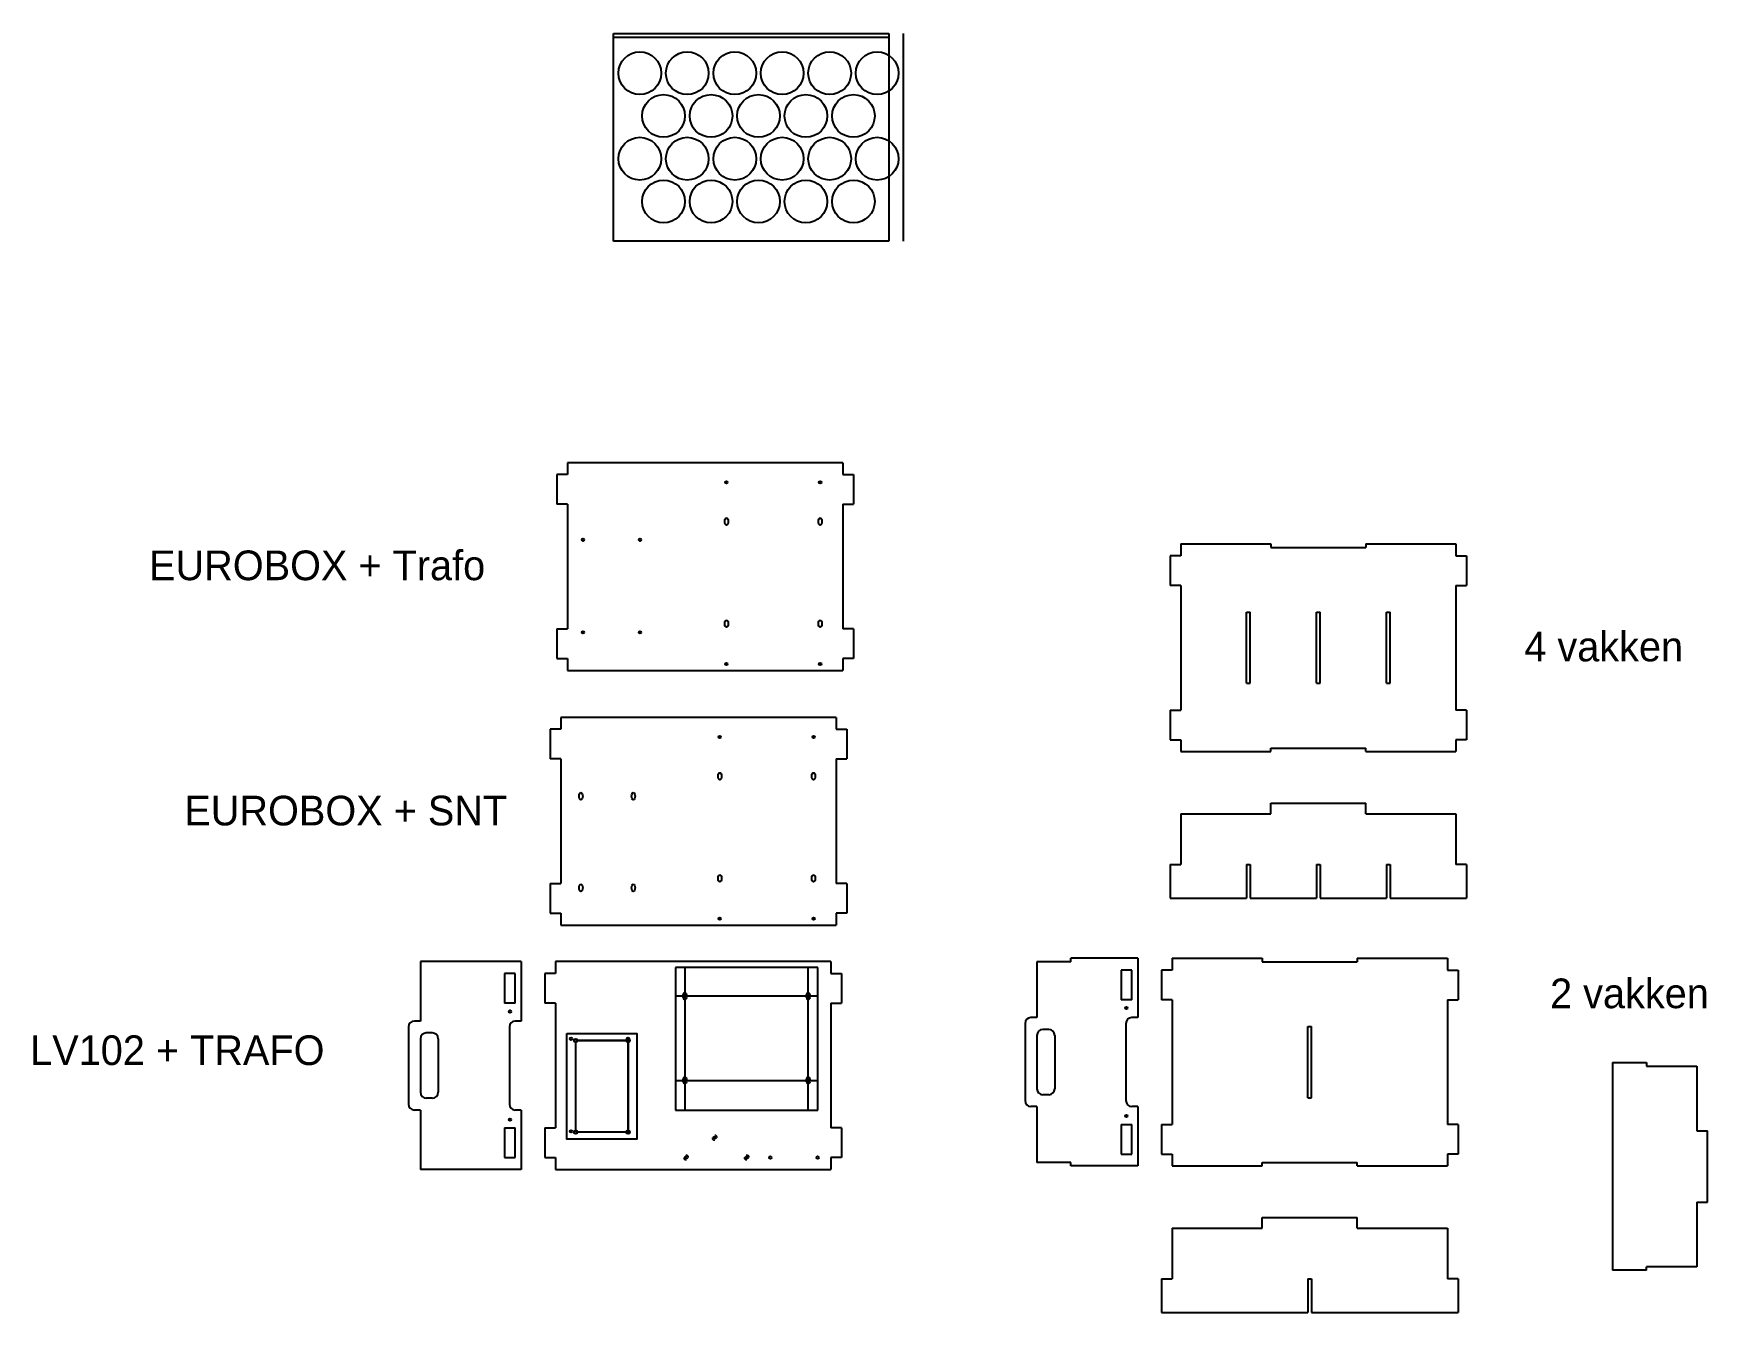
# Model space of a CAD drawing. Header units: millimetres. Extents: x -431 to 980, y -121 to 957.
import ezdxf

# ---------------------------------------------------------------- set-up
doc = ezdxf.new("R2010")
doc.units = ezdxf.units.MM
doc.layers.get('0').update_dxf_attribs({"lineweight": 25})
doc.layers.add('51', color=9, linetype='Continuous', lineweight=5, true_color=0xc0c0c0)
doc.layers.add('horizontaal', color=18, linetype='Continuous', lineweight=25, true_color=0x000000)
doc.styles.add('textstyle0', font='')
doc.styles.add('textstyle1', font='')
doc.styles.add('textstyle2', font='')
doc.styles.add('textstyle3', font='')
doc.styles.add('textstyle4', font='')
doc.styles.get('textstyle0').set_extended_font_data('BahnhofsFutura')
doc.styles.get('textstyle1').set_extended_font_data('BahnhofsFutura')
doc.styles.get('textstyle2').set_extended_font_data('BahnhofsFutura')
doc.styles.get('textstyle3').set_extended_font_data('BahnhofsFutura')
doc.styles.get('textstyle4').set_extended_font_data('BahnhofsFutura')

# ---------------------------------------------------------------- blocks, each defined once
blk = doc.blocks.new('blok 1')
for p, q in [((-40, 24.2), (37.2, 24.2)), ((-40, -20), (-40, 24.2)), ((37.2, -20), (37.2, 24.2)), ((-40, -20), (37.2, -20))]:
    blk.add_line(p, q)
at = {"flags": 128}
blk.add_lwpolyline([(43.1, 31.6), (43.1, -27.4), (-45.9, -27.4), (-45.9, 31.6)], close=True, dxfattribs=at)
blk.add_lwpolyline([(36.2, 24.2, -0.414214), (37.2, 23.2), (37.2, -19, -0.414214), (36.2, -20), (-39, -20, -0.414214), (-40, -19), (-40, 23.2, -0.414214), (-39, 24.2)], format="xyb", close=True, dxfattribs=at)
for centre in [(-40, 24.2), (37.2, 24.2), (-40, -20), (37.2, -20)]:
    blk.add_circle(centre, 1.5)
blk = doc.blocks.new('blok 3')
for p, q in [((60, 60), (-60, 60)), ((-52, 60), (-52, -60)), ((52, -60), (52, 60)), ((60, 36), (-60, 36)), ((-60, -35), (60, -35))]:
    blk.add_line(p, q)
blk = doc.blocks.new('LV102')
for p, q in [((-60, 60), (-60, -60)), ((60, -60), (60, 60))]:
    blk.add_line(p, q)
blk.add_blockref('blok 3', (0, 0))
blk = doc.blocks.new('blok 4')
blk.add_line((-60, -60), (60, -60))
blk.add_blockref('LV102', (0, 0))
blk = doc.blocks.new('blok 2')
at = {"layer": '51'}
for points in [[(-3.4, 8.6, 0.4142), (-1.2, 6.5)], [(-1.2, 7.9, 1), (-1.2, 9.4, 1), (-1.2, 7.9)], [(1, 8.6, 0.4142), (-1.2, 10.8)], [(-27.5, -8.1, 0.4142), (-25.3, -10.2)], [(-25.3, -8.8, 1), (-25.3, -7.3, 1), (-25.3, -8.8)], [(-23.2, -8.1, 0.4142), (-25.3, -5.9)], [(23.6, -8.1, 0.4142), (25.7, -10.2)], [(25.7, -8.8, 1), (25.7, -7.3, 1), (25.7, -8.8)], [(27.9, -8.1, 0.4142), (25.7, -5.9)]]:
    blk.add_lwpolyline(points, format="xyb", dxfattribs=at)

msp = doc.modelspace()

# ---------------------------------------------------------------- linework, layer by layer
for p, q in [((57.9, 957), (289.9, 957)), ((57.9, 782), (57.9, 957)), ((57.9, 954), (289.9, 954)), ((289.9, 957), (289.9, 782)), ((301.9, 957), (301.9, 782)), ((289.9, 782), (57.9, 782)), ((251, 595.4), (19, 595.4)), ((19, 595.4), (19, 585.4)), ((251, 595.4), (251, 585.4)), ((10, 585.4), (10, 560.4)), ((19, 585.4), (10, 585.4)), ((251, 585.4), (260, 585.4)), ((260, 585.4), (260, 560.4)), ((19, 560.4), (10, 560.4)), ((19, 560.4), (19, 455.4)), ((251, 560.4), (251, 455.4)), ((251, 560.4), (260, 560.4)), ((535.9, 527), (535.9, 517)), ((535.9, 527), (611.9, 527)), ((611.9, 527), (611.9, 524)), ((611.9, 524), (691.9, 524)), ((691.9, 527), (767.9, 527)), ((691.9, 527), (691.9, 524)), ((767.9, 527), (767.9, 517)), ((526.9, 517), (526.9, 492)), ((535.9, 517), (526.9, 517)), ((767.9, 517), (776.9, 517)), ((776.9, 517), (776.9, 492)), ((535.9, 492), (526.9, 492)), ((535.9, 492), (535.9, 387)), ((767.9, 492), (767.9, 387)), ((767.9, 492), (776.9, 492)), ((591.4, 469.5), (594.4, 469.5)), ((591.4, 409.5), (591.4, 469.5)), ((594.4, 409.5), (594.4, 469.5)), ((650.4, 409.5), (650.4, 469.5)), ((650.4, 469.5), (653.4, 469.5)), ((653.4, 409.5), (653.4, 469.5)), ((709.4, 409.5), (709.4, 469.5)), ((709.4, 469.5), (712.4, 469.5)), ((712.4, 409.5), (712.4, 469.5)), ((10, 455.4), (10, 430.4)), ((10, 455.4), (19, 455.4)), ((260, 455.4), (251, 455.4)), ((260, 455.4), (260, 430.4)), ((10, 430.4), (19, 430.4)), ((19, 430.4), (19, 420.4)), ((251, 430.4), (251, 420.4)), ((260, 430.4), (251, 430.4)), ((19, 420.4), (251, 420.4)), ((591.4, 409.5), (594.4, 409.5)), ((650.4, 409.5), (653.4, 409.5)), ((709.4, 409.5), (712.4, 409.5)), ((526.9, 387), (526.9, 362)), ((526.9, 387), (535.9, 387)), ((776.9, 387), (767.9, 387)), ((776.9, 387), (776.9, 362)), ((4.4, 370.8), (4.4, 345.8)), ((13.4, 370.8), (4.4, 370.8)), ((245.4, 380.8), (13.4, 380.8)), ((13.4, 380.8), (13.4, 370.8)), ((245.4, 380.8), (245.4, 370.8)), ((245.4, 370.8), (254.4, 370.8)), ((254.4, 370.8), (254.4, 345.8)), ((526.9, 362), (535.9, 362)), ((535.9, 362), (535.9, 352)), ((611.9, 355), (691.9, 355)), ((611.9, 352), (611.9, 355)), ((691.9, 352), (691.9, 355)), ((767.9, 362), (767.9, 352)), ((776.9, 362), (767.9, 362)), ((13.4, 345.8), (4.4, 345.8)), ((13.4, 345.8), (13.4, 240.8)), ((245.4, 345.8), (245.4, 240.8)), ((245.4, 345.8), (254.4, 345.8)), ((535.9, 352), (611.9, 352)), ((691.9, 352), (767.9, 352)), ((535.9, 299.5), (535.9, 257)), ((535.9, 299.5), (611.9, 299.5)), ((611.9, 308.5), (691.9, 308.5)), ((611.9, 299.5), (611.9, 308.5)), ((691.9, 299.5), (691.9, 308.5)), ((691.9, 299.5), (767.9, 299.5)), ((767.9, 299.5), (767.9, 257)), ((526.9, 257), (526.9, 228.5)), ((526.9, 257), (535.9, 257)), ((591.4, 257), (594.4, 257)), ((591.4, 257), (591.4, 228.5)), ((594.4, 257), (594.4, 228.5)), ((650.4, 257), (653.4, 257)), ((650.4, 257), (650.4, 228.5)), ((653.4, 257), (653.4, 228.5)), ((709.4, 257), (712.4, 257)), ((709.4, 257), (709.4, 228.5)), ((712.4, 257), (712.4, 228.5)), ((776.9, 257), (767.9, 257)), ((776.9, 257), (776.9, 228.5)), ((4.4, 240.8), (4.4, 215.8)), ((4.4, 240.8), (13.4, 240.8)), ((254.4, 240.8), (245.4, 240.8)), ((254.4, 240.8), (254.4, 215.8)), ((526.9, 228.5), (591.4, 228.5)), ((594.4, 228.5), (650.4, 228.5)), ((653.4, 228.5), (709.4, 228.5)), ((712.4, 228.5), (776.9, 228.5)), ((4.4, 215.8), (13.4, 215.8)), ((13.4, 215.8), (13.4, 205.8)), ((245.4, 215.8), (245.4, 205.8)), ((254.4, 215.8), (245.4, 215.8)), ((13.4, 205.8), (245.4, 205.8)), ((-20, 175), (-105, 175)), ((-105, 175), (-105, 125)), ((-20, 175), (-20, 125)), ((241, 175), (9, 175)), ((9, 175), (9, 165)), ((241, 175), (241, 165)), ((414.7, 174.9), (414.7, 127.9)), ((443.2, 174.9), (414.7, 174.9)), ((499.7, 177.9), (443.2, 177.9)), ((443.2, 174.9), (443.2, 177.9)), ((499.7, 177.9), (499.7, 127.9)), ((528.7, 177.9), (528.7, 167.9)), ((528.7, 177.9), (604.7, 177.9)), ((604.7, 177.9), (604.7, 174.9)), ((604.7, 174.9), (684.7, 174.9)), ((684.7, 177.9), (760.7, 177.9)), ((684.7, 177.9), (684.7, 174.9)), ((760.7, 177.9), (760.7, 167.9)), ((-34, 165), (-34, 140)), ((-25, 165), (-34, 165)), ((-25, 140), (-25, 165)), ((0, 165), (0, 140)), ((9, 165), (0, 165)), ((241, 165), (250, 165)), ((250, 165), (250, 140)), ((485.7, 167.9), (485.7, 142.9)), ((494.7, 167.9), (485.7, 167.9)), ((494.7, 142.9), (494.7, 167.9)), ((519.7, 167.9), (519.7, 142.9)), ((528.7, 167.9), (519.7, 167.9)), ((760.7, 167.9), (769.7, 167.9)), ((769.7, 167.9), (769.7, 142.9)), ((494.7, 142.9), (485.7, 142.9)), ((528.7, 142.9), (519.7, 142.9)), ((528.7, 142.9), (528.7, 37.9)), ((760.7, 142.9), (760.7, 37.9)), ((760.7, 142.9), (769.7, 142.9)), ((-25, 140), (-34, 140)), ((9, 140), (0, 140)), ((9, 140), (9, 35)), ((241, 140), (241, 35)), ((241, 140), (250, 140)), ((414.7, 127.9), (409.7, 127.9)), ((414.7, 127.9), (414.7, 127.9)), ((499.7, 127.9), (494.7, 127.9)), ((-115, 120), (-115, 55)), ((-105, 125), (-110, 125)), ((-105, 125), (-105, 125)), ((-95, 115), (-100, 115)), ((-30, 120), (-30, 55)), ((-20, 125), (-25, 125)), ((404.7, 122.9), (404.7, 57.9)), ((414.7, 112.9), (414.7, 67.9)), ((424.7, 117.9), (419.7, 117.9)), ((429.7, 112.9), (429.7, 67.9)), ((489.7, 122.9), (489.7, 57.9)), ((643.2, 60.4), (643.2, 120.4)), ((643.2, 120.4), (646.2, 120.4)), ((646.2, 60.4), (646.2, 120.4)), ((-105, 110), (-105, 65)), ((-90, 110), (-90, 65)), ((900, 90), (900, -85)), ((900, 90), (928.5, 90)), ((928.5, 90), (928.5, 87)), ((928.5, 87), (971, 87)), ((971, 87), (971, 32.5)), ((-95, 60), (-100, 60)), ((424.7, 62.9), (419.7, 62.9)), ((643.2, 60.4), (646.2, 60.4)), ((-105, 50), (-110, 50)), ((-105, 50), (-105, 50)), ((-105, 50), (-105, 0)), ((-20, 50), (-25, 50)), ((-20, 50), (-20, 0)), ((414.7, 52.9), (409.7, 52.9)), ((414.7, 52.9), (414.7, 52.9)), ((414.7, 52.9), (414.7, 5.9)), ((499.7, 52.9), (494.7, 52.9)), ((499.7, 52.9), (499.7, 2.9)), ((-34, 35), (-34, 10)), ((-34, 35), (-25, 35)), ((-25, 10), (-25, 35)), ((0, 35), (0, 10)), ((0, 35), (9, 35)), ((250, 35), (241, 35)), ((250, 35), (250, 10)), ((485.7, 37.9), (485.7, 12.9)), ((485.7, 37.9), (494.7, 37.9)), ((494.7, 12.9), (494.7, 37.9)), ((519.7, 37.9), (519.7, 12.9)), ((519.7, 37.9), (528.7, 37.9)), ((769.7, 37.9), (760.7, 37.9)), ((769.7, 37.9), (769.7, 12.9)), ((971, 32.5), (980, 32.5)), ((980, -27.5), (980, 32.5)), ((-20, 0), (-105, 0)), ((-34, 10), (-25, 10)), ((0, 10), (9, 10)), ((9, 10), (9, 0)), ((9, 0), (241, 0)), ((241, 10), (241, 0)), ((250, 10), (241, 10)), ((443.2, 5.9), (414.7, 5.9)), ((443.2, 2.9), (443.2, 5.9)), ((499.7, 2.9), (443.2, 2.9)), ((485.7, 12.9), (494.7, 12.9)), ((519.7, 12.9), (528.7, 12.9)), ((528.7, 12.9), (528.7, 2.9)), ((528.7, 2.9), (604.7, 2.9)), ((604.7, 5.9), (684.7, 5.9)), ((604.7, 2.9), (604.7, 5.9)), ((684.7, 2.9), (684.7, 5.9)), ((684.7, 2.9), (760.7, 2.9)), ((760.7, 12.9), (760.7, 2.9)), ((769.7, 12.9), (760.7, 12.9)), ((971, -27.5), (980, -27.5)), ((971, -27.5), (971, -82)), ((604.7, -40.6), (684.7, -40.6)), ((604.7, -49.6), (604.7, -40.6)), ((684.7, -49.6), (684.7, -40.6)), ((528.7, -49.6), (528.7, -92.1)), ((528.7, -49.6), (604.7, -49.6)), ((684.7, -49.6), (760.7, -49.6)), ((760.7, -49.6), (760.7, -92.1)), ((971, -82), (928.5, -82)), ((928.5, -85), (928.5, -82)), ((519.7, -92.1), (519.7, -120.6)), ((519.7, -92.1), (528.7, -92.1)), ((643.2, -92.1), (646.2, -92.1)), ((643.2, -92.1), (643.2, -120.6)), ((646.2, -92.1), (646.2, -120.6)), ((769.7, -92.1), (760.7, -92.1)), ((769.7, -92.1), (769.7, -120.6)), ((928.5, -85), (900, -85)), ((519.7, -120.6), (643.2, -120.6)), ((646.2, -120.6), (769.7, -120.6))]:
    msp.add_line(p, q)
for centre, radius in [((80, 923.5), 18), ((120, 923.5), 18), ((160, 923.5), 18), ((200, 923.5), 18), ((240, 923.5), 18), ((280, 923.5), 18), ((100, 887.5), 18), ((140, 887.5), 18), ((180, 887.5), 18), ((220, 887.5), 18), ((260, 887.5), 18), ((80, 851.5), 18), ((120, 851.5), 18), ((160, 851.5), 18), ((200, 851.5), 18), ((240, 851.5), 18), ((280, 851.5), 18), ((100, 815.5), 18), ((140, 815.5), 18), ((180, 815.5), 18), ((220, 815.5), 18), ((260, 815.5), 18), ((153, 578.8), 1), ((232, 578.8), 1), ((32, 530.4), 1), ((80, 530.4), 1), ((32, 452.4), 1), ((80, 452.4), 1), ((153, 425.8), 1), ((232, 425.8), 1), ((147.4, 364.2), 1), ((226.4, 364.2), 1), ((147.4, 211.2), 1), ((226.4, 211.2), 1), ((-29.5, 133), 1), ((490.2, 135.9), 1), ((22, 110), 1), ((70, 110), 1), ((-29.5, 42), 1), ((490.2, 44.9), 1), ((22, 32), 1), ((70, 32), 1), ((143.1, 26.8), 1), ((118.9, 10), 1), ((170, 10), 1), ((190, 10), 1), ((230, 10), 1)]:
    msp.add_circle(centre, radius)
for centre, start, end in [((409.7, 122.9), 90, 180), ((494.7, 122.9), 90, 180), ((-110, 120), 90, 180), ((-100, 110), 90, 180), ((-95, 110), 0, 90), ((-25, 120), 90, 180), ((419.7, 112.9), 90, 180), ((424.7, 112.9), 0, 90), ((-100, 65), 180, 270), ((-95, 65), 270, 0), ((409.7, 57.9), 180, 270), ((419.7, 67.9), 180, 270), ((424.7, 67.9), 270, 0), ((494.7, 57.9), 180, 270), ((-110, 55), 180, 270), ((-25, 55), 180, 270)]:
    msp.add_arc(centre, 5, start, end)
for centre in [(153, 545.8), (232, 545.8), (153, 459.8), (232, 459.8), (147.4, 331.2), (226.4, 331.2), (30.3, 314.4), (74.5, 314.4), (30.3, 237.2), (74.5, 237.2), (147.4, 245.2), (226.4, 245.2), (118, 146), (222, 146), (118, 75), (222, 75)]:
    msp.add_ellipse(centre, major_axis=(0, 3), ratio=0.5)

# ---------------------------------------------------------------- block references
for name, p in [('blok 4', (170, 110)), ('blok 2', (144.3, 18.1))]:
    msp.add_blockref(name, p)
at = {"rotation": 90}
msp.add_blockref('blok 1', (50.1, 71.4), dxfattribs=at)

# ---------------------------------------------------------------- texts
at = {"layer": 'horizontaal'}
for s, style, p in [('EUROBOX + Trafo', 'textstyle0', (-333.7, 496.4)), ('4 vakken', 'textstyle3', (825.6, 428)), ('EUROBOX + SNT', 'textstyle1', (-304, 289.8)), ('2 vakken', 'textstyle4', (847.3, 135.8)), ('LV102 + TRAFO', 'textstyle2', (-433.9, 87.9))]:
    msp.add_text(s, height=25, dxfattribs=dict(at, style=style)).set_placement(p)

doc.saveas('drawing.dxf')
